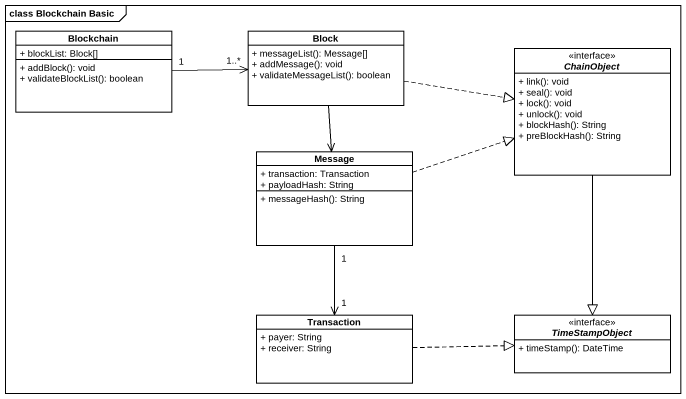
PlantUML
@startuml
mainframe class Blockchain Basic
hide circle
hide empty members
skinparam classAttributeIconSize 0
class Blockchain {
  + blockList: Block[]
  + addBlock(): void
  + validateBlockList(): boolean
}
class Block {
  + messageList(): Message[]
  + addMessage(): void
  + validateMessageList(): boolean
}
interface ChainObject {
  + link(): void
  + seal(): void
  + lock(): void
  + unlock(): void
  + blockHash(): String
  + preBlockHash(): String
}
class Message {
  + transaction: Transaction
  + payloadHash: String
  + messageHash(): String
}
class Transaction {
  + payer: String
  + receiver: String
}
interface TimeStampObject {
  + timeStamp(): DateTime
}
Blockchain "1" -right-> "1..*" Block
Block .right.|> ChainObject
Block --> Message
ChainObject --|> TimeStampObject
Message .right.|> ChainObject
Message "1" --> "1" Transaction
Transaction .right.|> TimeStampObject
@enduml
